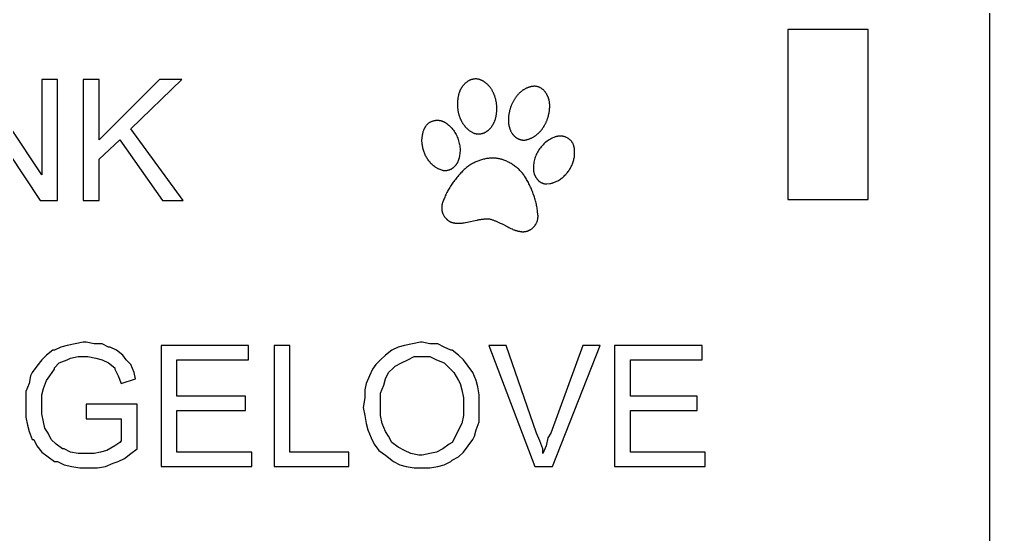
# Model space of a CAD drawing. Header units: inches. Extents: x 17686.2 to 17710.1, y 16300.4 to 16318.2.
# Drawn here: x 17706.766 to 17708.762, y 16306.809 to 16307.87 of the extents above; entities that cross this region are included whole.
import ezdxf

# ---------------------------------------------------------------- set-up
doc = ezdxf.new("R2010")
doc.units = ezdxf.units.IN
doc.header["$MEASUREMENT"] = 0
doc.layers.add('DEFAULT_LAYER', color=1, linetype='Continuous')

msp = doc.modelspace()

# ---------------------------------------------------------------- linework, layer by layer
at = {"color": 1, "linetype": 'ByBlock'}
msp.add_lwpolyline([(17703.5755, 16308.8868), (17708.6367, 16308.8868, -0.414214), (17708.7617, 16308.7618), (17708.7617, 16305.3968, -0.414214), (17708.6367, 16305.2718), (17703.5755, 16305.2718, -0.414214), (17703.4505, 16305.3968), (17703.4505, 16308.7618, -0.414214)], format="xyb", close=True, dxfattribs=at)
msp.add_lwpolyline([(17708.5117, 16307.8493), (17708.3467, 16307.8493), (17708.3467, 16307.4993), (17708.5117, 16307.4993)], close=True, dxfattribs=at)
at = {"color": 2, "linetype": 'ByBlock', "flags": 128}
for points in [[(17706.6445, 16307.4975), (17706.6772, 16307.4975), (17706.6772, 16307.694), (17706.8083, 16307.4975), (17706.8443, 16307.4975), (17706.8443, 16307.7463), (17706.8116, 16307.7463), (17706.8116, 16307.5498), (17706.6805, 16307.7463), (17706.6445, 16307.7463)], [(17706.8967, 16307.4975), (17706.9294, 16307.4975), (17706.9294, 16307.5826), (17706.9719, 16307.6218), (17707.0603, 16307.4975), (17707.1028, 16307.4975), (17706.9948, 16307.6449), (17707.0995, 16307.7463), (17707.0537, 16307.7463), (17706.9294, 16307.6218), (17706.9294, 16307.7463), (17706.8967, 16307.7463)], [(17706.7789, 16307.0678), (17706.7789, 16307.0512), (17706.7821, 16307.0349), (17706.7854, 16307.0218), (17706.792, 16307.0054), (17706.7952, 16307.0054), (17706.8018, 16306.9924), (17706.8116, 16306.9793), (17706.8247, 16306.9694), (17706.8378, 16306.9596), (17706.8443, 16306.9596), (17706.8574, 16306.9531), (17706.8738, 16306.9498), (17706.8901, 16306.9465), (17706.9065, 16306.9465), (17706.913, 16306.9465), (17706.9261, 16306.9465), (17706.9425, 16306.9498), (17706.9588, 16306.9564), (17706.9686, 16306.9596), (17706.9817, 16306.9662), (17706.9948, 16306.976), (17707.0079, 16306.9858), (17707.0079, 16307.0776), (17706.9032, 16307.0776), (17706.9032, 16307.048), (17706.9752, 16307.048), (17706.9752, 16307.0022), (17706.9719, 16306.9989), (17706.9621, 16306.9924), (17706.9457, 16306.9825), (17706.9326, 16306.9793), (17706.9196, 16306.976), (17706.9032, 16306.976), (17706.8868, 16306.976), (17706.8705, 16306.9793), (17706.8574, 16306.9858), (17706.8541, 16306.9858), (17706.841, 16306.9956), (17706.8312, 16307.0054), (17706.8247, 16307.0185), (17706.8181, 16307.0283), (17706.8149, 16307.0414), (17706.8116, 16307.0578), (17706.8116, 16307.0743), (17706.8116, 16307.0809), (17706.8116, 16307.0972), (17706.8149, 16307.1103), (17706.8214, 16307.1267), (17706.8279, 16307.1365), (17706.8378, 16307.1496), (17706.8378, 16307.1529), (17706.8476, 16307.1627), (17706.8639, 16307.1692), (17706.8705, 16307.1725), (17706.8868, 16307.1758), (17706.9032, 16307.1758), (17706.9065, 16307.1758), (17706.9228, 16307.1725), (17706.9359, 16307.1692), (17706.949, 16307.1627), (17706.9621, 16307.1529), (17706.9621, 16307.1496), (17706.9686, 16307.1365), (17706.9752, 16307.1202), (17707.0046, 16307.13), (17707.0014, 16307.1431), (17706.9948, 16307.1594), (17706.985, 16307.1692), (17706.9785, 16307.179), (17706.9654, 16307.1889), (17706.9523, 16307.1954), (17706.949, 16307.1954), (17706.9359, 16307.202), (17706.9196, 16307.202), (17706.9032, 16307.2052), (17706.8967, 16307.2052), (17706.8803, 16307.202), (17706.8639, 16307.1987), (17706.8508, 16307.1954), (17706.8378, 16307.1889), (17706.8345, 16307.1889), (17706.8214, 16307.179), (17706.8116, 16307.1692), (17706.8018, 16307.1561), (17706.792, 16307.1431), (17706.7887, 16307.1365), (17706.7854, 16307.1202), (17706.7789, 16307.1038), (17706.7789, 16307.0907), (17706.7789, 16307.0743)], [(17707.5449, 16307.1954), (17707.5318, 16307.1889), (17707.5187, 16307.179), (17707.5087, 16307.1692), (17707.4989, 16307.1594), (17707.4924, 16307.1496), (17707.4858, 16307.1365), (17707.4793, 16307.1202), (17707.476, 16307.1071), (17707.476, 16307.0907), (17707.4727, 16307.0711), (17707.476, 16307.0545), (17707.4793, 16307.0382), (17707.4825, 16307.0251), (17707.4891, 16307.0087), (17707.4956, 16306.9956), (17707.5054, 16306.9825), (17707.5187, 16306.9727), (17707.5318, 16306.9629), (17707.5351, 16306.9596), (17707.5482, 16306.9531), (17707.5613, 16306.9498), (17707.5776, 16306.9465), (17707.594, 16306.9465), (17707.6103, 16306.9465), (17707.6267, 16306.9498), (17707.6398, 16306.9531), (17707.6529, 16306.9596), (17707.6561, 16306.9629), (17707.6692, 16306.9694), (17707.679, 16306.9793), (17707.6889, 16306.9924), (17707.6987, 16307.0054), (17707.702, 16307.012), (17707.7052, 16307.0251), (17707.7118, 16307.0414), (17707.7118, 16307.0578), (17707.7118, 16307.0743), (17707.7118, 16307.0809), (17707.7118, 16307.0972), (17707.7085, 16307.1136), (17707.7052, 16307.1267), (17707.6987, 16307.1431), (17707.6889, 16307.1561), (17707.679, 16307.1692), (17707.6692, 16307.179), (17707.6561, 16307.1889), (17707.6529, 16307.1889), (17707.6398, 16307.1954), (17707.6267, 16307.202), (17707.6103, 16307.202), (17707.594, 16307.2052), (17707.5907, 16307.2052), (17707.5743, 16307.202), (17707.558, 16307.1987)], [(17707.057, 16306.9498), (17707.2437, 16306.9498), (17707.2437, 16306.9793), (17707.0897, 16306.9793), (17707.0897, 16307.0645), (17707.2306, 16307.0645), (17707.2306, 16307.094), (17707.0897, 16307.094), (17707.0897, 16307.1692), (17707.2371, 16307.1692), (17707.2371, 16307.1987), (17707.057, 16307.1987)], [(17707.2895, 16306.9498), (17707.4433, 16306.9498), (17707.4433, 16306.9793), (17707.3222, 16306.9793), (17707.3222, 16307.1987), (17707.2895, 16307.1987)], [(17707.7314, 16307.1987), (17707.8263, 16306.9498), (17707.8623, 16306.9498), (17707.9606, 16307.1987), (17707.9246, 16307.1987), (17707.859, 16307.0185), (17707.8525, 16307.0087), (17707.8492, 16306.9924), (17707.8426, 16306.976), (17707.8426, 16306.9858), (17707.8361, 16307.0022), (17707.8296, 16307.0185), (17707.7674, 16307.1987)], [(17707.9901, 16306.9498), (17708.1766, 16306.9498), (17708.1766, 16306.9793), (17708.0228, 16306.9793), (17708.0228, 16307.0645), (17708.1602, 16307.0645), (17708.1602, 16307.094), (17708.0228, 16307.094), (17708.0228, 16307.1692), (17708.17, 16307.1692), (17708.17, 16307.1987), (17707.9901, 16307.1987)]]:
    msp.add_lwpolyline(points, close=True, dxfattribs=at)
for points in [[(17707.5351, 16307.1529), (17707.5384, 16307.1561), (17707.5514, 16307.1627), (17707.5645, 16307.1692), (17707.5776, 16307.1758), (17707.594, 16307.1758), (17707.6103, 16307.1758), (17707.6234, 16307.1692), (17707.6398, 16307.1627), (17707.6496, 16307.1529), (17707.6594, 16307.1431), (17707.6692, 16307.1267), (17707.6725, 16307.1202), (17707.6758, 16307.1071), (17707.679, 16307.0907), (17707.679, 16307.0743), (17707.679, 16307.0711), (17707.679, 16307.0545), (17707.6758, 16307.0382), (17707.6692, 16307.0251), (17707.6627, 16307.012), (17707.6561, 16306.9989), (17707.6496, 16306.9956), (17707.6365, 16306.9858), (17707.6234, 16306.9793), (17707.6103, 16306.976), (17707.594, 16306.9727), (17707.5874, 16306.9727), (17707.5711, 16306.976), (17707.558, 16306.9825), (17707.5449, 16306.9891)], [(17707.5449, 16306.9891), (17707.5318, 16306.9989), (17707.5253, 16307.012), (17707.5187, 16307.0218), (17707.512, 16307.0382), (17707.5087, 16307.0545), (17707.5087, 16307.0711), (17707.5087, 16307.0842), (17707.5087, 16307.1005), (17707.5153, 16307.1169), (17707.5187, 16307.13), (17707.5253, 16307.1431), (17707.5351, 16307.1529)]]:
    msp.add_lwpolyline(points, dxfattribs=at)
at = {"layer": 'DEFAULT_LAYER', "color": 2}
for points in [[(17707.7014, 16307.7478), (17707.7022, 16307.7479), (17707.7031, 16307.748), (17707.7039, 16307.748), (17707.7047, 16307.748), (17707.7056, 16307.748), (17707.7064, 16307.7479), (17707.7072, 16307.7478), (17707.7081, 16307.7477), (17707.7089, 16307.7475), (17707.7097, 16307.7474), (17707.7105, 16307.7472), (17707.7113, 16307.7469), (17707.7121, 16307.7467), (17707.7129, 16307.7464), (17707.7137, 16307.7461), (17707.7144, 16307.7458), (17707.7152, 16307.7455), (17707.716, 16307.7451), (17707.7167, 16307.7448), (17707.7175, 16307.7444), (17707.7182, 16307.744), (17707.719, 16307.7436), (17707.7197, 16307.7432), (17707.7204, 16307.7427), (17707.7211, 16307.7423), (17707.7218, 16307.7418), (17707.7225, 16307.7414), (17707.7232, 16307.7409), (17707.7238, 16307.7404), (17707.7248, 16307.7397), (17707.7257, 16307.7389), (17707.7267, 16307.7381), (17707.7276, 16307.7373), (17707.7284, 16307.7365), (17707.7293, 16307.7356), (17707.7301, 16307.7348), (17707.7309, 16307.7339), (17707.7317, 16307.733), (17707.7325, 16307.732), (17707.7332, 16307.7311), (17707.734, 16307.7301), (17707.7347, 16307.7292), (17707.7354, 16307.7282), (17707.736, 16307.7272), (17707.7367, 16307.7261), (17707.7373, 16307.7251), (17707.7379, 16307.7241), (17707.7385, 16307.723), (17707.739, 16307.7219), (17707.7396, 16307.7209), (17707.7401, 16307.7198), (17707.7406, 16307.7187), (17707.7411, 16307.7176), (17707.7416, 16307.7165), (17707.742, 16307.7153), (17707.7424, 16307.7142), (17707.7428, 16307.7131), (17707.7432, 16307.7119), (17707.7436, 16307.7106), (17707.744, 16307.7093), (17707.7444, 16307.7079), (17707.7448, 16307.7066), (17707.7451, 16307.7052), (17707.7454, 16307.7039), (17707.7457, 16307.7025), (17707.7459, 16307.7011), (17707.7462, 16307.6998), (17707.7464, 16307.6984), (17707.7466, 16307.697), (17707.7467, 16307.6956), (17707.7469, 16307.6942), (17707.747, 16307.6929), (17707.7471, 16307.6915), (17707.7472, 16307.6901), (17707.7472, 16307.6887), (17707.7473, 16307.6873), (17707.7473, 16307.6859), (17707.7473, 16307.6845), (17707.7472, 16307.6831), (17707.7472, 16307.6817), (17707.7471, 16307.6803), (17707.747, 16307.6789), (17707.7468, 16307.6775), (17707.7467, 16307.6762), (17707.7465, 16307.6748), (17707.7463, 16307.6734), (17707.7461, 16307.672), (17707.7459, 16307.6711), (17707.7457, 16307.6702), (17707.7455, 16307.6692), (17707.7453, 16307.6683), (17707.7451, 16307.6674), (17707.7449, 16307.6665), (17707.7446, 16307.6656), (17707.7443, 16307.6647), (17707.7441, 16307.6637), (17707.7438, 16307.6628), (17707.7435, 16307.6619), (17707.7431, 16307.6611), (17707.7428, 16307.6602), (17707.7425, 16307.6593), (17707.7421, 16307.6584), (17707.7417, 16307.6575), (17707.7413, 16307.6567), (17707.7409, 16307.6558), (17707.7405, 16307.655), (17707.7401, 16307.6541), (17707.7396, 16307.6533), (17707.7391, 16307.6525), (17707.7386, 16307.6517), (17707.7381, 16307.6509), (17707.7376, 16307.6501), (17707.7371, 16307.6493), (17707.7366, 16307.6485), (17707.736, 16307.6477), (17707.7354, 16307.647), (17707.7346, 16307.646), (17707.7337, 16307.645), (17707.7328, 16307.644), (17707.7319, 16307.6431), (17707.731, 16307.6422), (17707.73, 16307.6413), (17707.7295, 16307.6409), (17707.729, 16307.6405), (17707.7285, 16307.6401), (17707.728, 16307.6397), (17707.7274, 16307.6393), (17707.7269, 16307.6389), (17707.7263, 16307.6386), (17707.7258, 16307.6382), (17707.7252, 16307.6379), (17707.7247, 16307.6375), (17707.7241, 16307.6372), (17707.7235, 16307.6369), (17707.7229, 16307.6366), (17707.7223, 16307.6364), (17707.7217, 16307.6361), (17707.7211, 16307.6358), (17707.7205, 16307.6356), (17707.7199, 16307.6354), (17707.7192, 16307.6351), (17707.7186, 16307.6349), (17707.7179, 16307.6347), (17707.7173, 16307.6345), (17707.7166, 16307.6344), (17707.716, 16307.6342), (17707.7153, 16307.6341), (17707.7146, 16307.634), (17707.7139, 16307.6339), (17707.7133, 16307.6338), (17707.7126, 16307.6337), (17707.7119, 16307.6337), (17707.7112, 16307.6336), (17707.7105, 16307.6336), (17707.7098, 16307.6336), (17707.7092, 16307.6336), (17707.7085, 16307.6336), (17707.7078, 16307.6337), (17707.7071, 16307.6338), (17707.7065, 16307.6338), (17707.7058, 16307.6339), (17707.7051, 16307.6341), (17707.7044, 16307.6342), (17707.7038, 16307.6344), (17707.7031, 16307.6345), (17707.7025, 16307.6347), (17707.7018, 16307.6349), (17707.7012, 16307.6352), (17707.6999, 16307.6358), (17707.6987, 16307.6364), (17707.6975, 16307.637), (17707.6963, 16307.6377), (17707.6951, 16307.6385), (17707.694, 16307.6392), (17707.6929, 16307.64), (17707.6918, 16307.6408), (17707.6907, 16307.6416), (17707.6896, 16307.6425), (17707.6886, 16307.6434), (17707.6875, 16307.6443), (17707.6865, 16307.6452), (17707.6856, 16307.6462), (17707.6851, 16307.6467), (17707.6844, 16307.6475), (17707.6837, 16307.6482), (17707.683, 16307.649), (17707.6824, 16307.6498), (17707.6817, 16307.6506), (17707.6811, 16307.6514), (17707.6805, 16307.6522), (17707.6799, 16307.6531), (17707.6793, 16307.6539), (17707.6787, 16307.6548), (17707.6782, 16307.6556), (17707.6776, 16307.6565), (17707.6771, 16307.6574), (17707.6766, 16307.6583), (17707.6761, 16307.6592), (17707.6756, 16307.6601), (17707.6751, 16307.661), (17707.6747, 16307.6619), (17707.6743, 16307.6629), (17707.6738, 16307.6638), (17707.6734, 16307.6648), (17707.673, 16307.6657), (17707.6726, 16307.6667), (17707.6723, 16307.6676), (17707.6719, 16307.6686), (17707.6716, 16307.6696), (17707.6712, 16307.6705), (17707.6709, 16307.6715), (17707.6706, 16307.6725), (17707.6703, 16307.6737), (17707.6699, 16307.675), (17707.6696, 16307.6762), (17707.6693, 16307.6775), (17707.6691, 16307.6787), (17707.6688, 16307.68), (17707.6686, 16307.6812), (17707.6684, 16307.6825), (17707.6682, 16307.6837), (17707.668, 16307.685), (17707.6679, 16307.6863), (17707.6677, 16307.6875), (17707.6676, 16307.6888), (17707.6675, 16307.6901), (17707.6675, 16307.6914), (17707.6674, 16307.6926), (17707.6674, 16307.6939), (17707.6674, 16307.6952), (17707.6674, 16307.6965), (17707.6674, 16307.6978), (17707.6674, 16307.699), (17707.6675, 16307.7003), (17707.6676, 16307.7016), (17707.6677, 16307.7029), (17707.6678, 16307.7041), (17707.668, 16307.7054), (17707.6681, 16307.7067), (17707.6683, 16307.7079), (17707.6685, 16307.7092), (17707.6688, 16307.7109), (17707.6691, 16307.7126), (17707.6695, 16307.7143), (17707.6699, 16307.7159), (17707.6702, 16307.7168), (17707.6704, 16307.7176), (17707.6706, 16307.7184), (17707.6709, 16307.7192), (17707.6712, 16307.7201), (17707.6715, 16307.7209), (17707.6718, 16307.7217), (17707.6721, 16307.7225), (17707.6724, 16307.7233), (17707.6727, 16307.7241), (17707.6731, 16307.7249), (17707.6734, 16307.7256), (17707.6738, 16307.7264), (17707.6742, 16307.7272), (17707.6746, 16307.7279), (17707.675, 16307.7287), (17707.6755, 16307.7294), (17707.6759, 16307.7301), (17707.6764, 16307.7308), (17707.6769, 16307.7316), (17707.6774, 16307.7323), (17707.678, 16307.7331), (17707.6786, 16307.7339), (17707.6793, 16307.7346), (17707.6799, 16307.7354), (17707.6806, 16307.7362), (17707.6813, 16307.7369), (17707.682, 16307.7377), (17707.6827, 16307.7384), (17707.6835, 16307.7391), (17707.6842, 16307.7397), (17707.685, 16307.7404), (17707.6858, 16307.741), (17707.6866, 16307.7417), (17707.6874, 16307.7423), (17707.6883, 16307.7428), (17707.6891, 16307.7434), (17707.69, 16307.7439), (17707.6908, 16307.7444), (17707.6917, 16307.7449), (17707.6926, 16307.7453), (17707.6936, 16307.7457), (17707.6945, 16307.7461), (17707.6954, 16307.7465), (17707.6964, 16307.7468), (17707.6974, 16307.7471), (17707.6984, 16307.7473), (17707.6994, 16307.7475), (17707.7004, 16307.7477), (17707.7014, 16307.7478)], [(17707.8344, 16307.7307), (17707.8336, 16307.731), (17707.8328, 16307.7312), (17707.832, 16307.7315), (17707.8311, 16307.7317), (17707.8303, 16307.7319), (17707.8295, 16307.732), (17707.8287, 16307.7321), (17707.8279, 16307.7322), (17707.827, 16307.7323), (17707.8262, 16307.7323), (17707.8254, 16307.7323), (17707.8245, 16307.7323), (17707.8237, 16307.7323), (17707.8229, 16307.7322), (17707.822, 16307.7321), (17707.8212, 16307.732), (17707.8204, 16307.7319), (17707.8196, 16307.7318), (17707.8187, 16307.7316), (17707.8179, 16307.7314), (17707.8171, 16307.7312), (17707.8163, 16307.731), (17707.8155, 16307.7308), (17707.8147, 16307.7305), (17707.8139, 16307.7303), (17707.8131, 16307.73), (17707.8123, 16307.7298), (17707.8115, 16307.7295), (17707.8107, 16307.7292), (17707.8096, 16307.7287), (17707.8085, 16307.7282), (17707.8074, 16307.7277), (17707.8064, 16307.7271), (17707.8053, 16307.7265), (17707.8043, 16307.7259), (17707.8032, 16307.7253), (17707.8022, 16307.7247), (17707.8012, 16307.724), (17707.8002, 16307.7233), (17707.7993, 16307.7226), (17707.7983, 16307.7218), (17707.7974, 16307.7211), (17707.7965, 16307.7203), (17707.7956, 16307.7195), (17707.7947, 16307.7186), (17707.7938, 16307.7178), (17707.793, 16307.717), (17707.7922, 16307.7161), (17707.7913, 16307.7152), (17707.7905, 16307.7143), (17707.7898, 16307.7134), (17707.789, 16307.7124), (17707.7882, 16307.7115), (17707.7875, 16307.7105), (17707.7868, 16307.7096), (17707.7861, 16307.7086), (17707.7854, 16307.7076), (17707.7848, 16307.7066), (17707.784, 16307.7054), (17707.7833, 16307.7042), (17707.7826, 16307.703), (17707.7819, 16307.7018), (17707.7812, 16307.7006), (17707.7806, 16307.6993), (17707.78, 16307.6981), (17707.7794, 16307.6968), (17707.7788, 16307.6956), (17707.7783, 16307.6943), (17707.7777, 16307.693), (17707.7772, 16307.6917), (17707.7767, 16307.6904), (17707.7762, 16307.6891), (17707.7758, 16307.6878), (17707.7754, 16307.6864), (17707.775, 16307.6851), (17707.7746, 16307.6838), (17707.7742, 16307.6824), (17707.7739, 16307.6811), (17707.7736, 16307.6797), (17707.7733, 16307.6783), (17707.773, 16307.677), (17707.7727, 16307.6756), (17707.7725, 16307.6742), (17707.7723, 16307.6728), (17707.7721, 16307.6715), (17707.772, 16307.6701), (17707.7718, 16307.6687), (17707.7718, 16307.6678), (17707.7717, 16307.6668), (17707.7717, 16307.6659), (17707.7716, 16307.6649), (17707.7716, 16307.664), (17707.7716, 16307.663), (17707.7716, 16307.6621), (17707.7717, 16307.6611), (17707.7717, 16307.6602), (17707.7718, 16307.6592), (17707.7718, 16307.6583), (17707.7719, 16307.6573), (17707.772, 16307.6564), (17707.7721, 16307.6555), (17707.7722, 16307.6545), (17707.7724, 16307.6536), (17707.7726, 16307.6526), (17707.7727, 16307.6517), (17707.7729, 16307.6508), (17707.7731, 16307.6499), (17707.7734, 16307.6489), (17707.7736, 16307.648), (17707.7739, 16307.6471), (17707.7741, 16307.6462), (17707.7744, 16307.6453), (17707.7748, 16307.6444), (17707.7751, 16307.6435), (17707.7754, 16307.6426), (17707.7758, 16307.6418), (17707.7763, 16307.6406), (17707.7769, 16307.6394), (17707.7775, 16307.6382), (17707.7782, 16307.6371), (17707.7789, 16307.636), (17707.7796, 16307.6349), (17707.78, 16307.6344), (17707.7804, 16307.6338), (17707.7808, 16307.6333), (17707.7812, 16307.6328), (17707.7816, 16307.6323), (17707.782, 16307.6318), (17707.7824, 16307.6313), (17707.7829, 16307.6308), (17707.7833, 16307.6304), (17707.7838, 16307.6299), (17707.7843, 16307.6295), (17707.7847, 16307.629), (17707.7852, 16307.6286), (17707.7857, 16307.6282), (17707.7863, 16307.6278), (17707.7868, 16307.6274), (17707.7873, 16307.627), (17707.7879, 16307.6266), (17707.7884, 16307.6262), (17707.789, 16307.6258), (17707.7896, 16307.6255), (17707.7902, 16307.6251), (17707.7908, 16307.6248), (17707.7914, 16307.6245), (17707.792, 16307.6242), (17707.7926, 16307.6239), (17707.7932, 16307.6236), (17707.7939, 16307.6234), (17707.7945, 16307.6231), (17707.7952, 16307.6229), (17707.7958, 16307.6227), (17707.7965, 16307.6225), (17707.7971, 16307.6223), (17707.7978, 16307.6222), (17707.7985, 16307.622), (17707.7991, 16307.6219), (17707.7998, 16307.6218), (17707.8005, 16307.6217), (17707.8011, 16307.6216), (17707.8018, 16307.6216), (17707.8025, 16307.6215), (17707.8032, 16307.6215), (17707.8039, 16307.6215), (17707.8046, 16307.6215), (17707.8052, 16307.6216), (17707.8059, 16307.6216), (17707.8073, 16307.6219), (17707.8086, 16307.6222), (17707.8099, 16307.6225), (17707.8113, 16307.6229), (17707.8126, 16307.6233), (17707.8139, 16307.6237), (17707.8152, 16307.6242), (17707.8165, 16307.6247), (17707.8177, 16307.6252), (17707.819, 16307.6258), (17707.8202, 16307.6264), (17707.8214, 16307.627), (17707.8226, 16307.6277), (17707.8238, 16307.6284), (17707.8244, 16307.6287), (17707.8253, 16307.6293), (17707.8261, 16307.6298), (17707.827, 16307.6304), (17707.8278, 16307.631), (17707.8286, 16307.6316), (17707.8295, 16307.6322), (17707.8303, 16307.6329), (17707.8311, 16307.6335), (17707.8318, 16307.6342), (17707.8326, 16307.6349), (17707.8334, 16307.6356), (17707.8341, 16307.6363), (17707.8348, 16307.637), (17707.8356, 16307.6378), (17707.8363, 16307.6385), (17707.837, 16307.6393), (17707.8377, 16307.64), (17707.8383, 16307.6408), (17707.839, 16307.6416), (17707.8396, 16307.6424), (17707.8403, 16307.6432), (17707.8409, 16307.644), (17707.8415, 16307.6448), (17707.8421, 16307.6457), (17707.8427, 16307.6465), (17707.8433, 16307.6474), (17707.8438, 16307.6482), (17707.8444, 16307.6491), (17707.8449, 16307.65), (17707.8456, 16307.6511), (17707.8462, 16307.6522), (17707.8468, 16307.6533), (17707.8474, 16307.6544), (17707.848, 16307.6556), (17707.8486, 16307.6567), (17707.8491, 16307.6579), (17707.8497, 16307.659), (17707.8502, 16307.6602), (17707.8507, 16307.6614), (17707.8511, 16307.6626), (17707.8516, 16307.6638), (17707.852, 16307.665), (17707.8524, 16307.6662), (17707.8528, 16307.6674), (17707.8532, 16307.6686), (17707.8535, 16307.6699), (17707.8539, 16307.6711), (17707.8542, 16307.6723), (17707.8545, 16307.6736), (17707.8548, 16307.6748), (17707.855, 16307.6761), (17707.8553, 16307.6773), (17707.8555, 16307.6786), (17707.8557, 16307.6799), (17707.8559, 16307.6811), (17707.8561, 16307.6824), (17707.8562, 16307.6837), (17707.8563, 16307.6849), (17707.8565, 16307.6866), (17707.8566, 16307.6884), (17707.8566, 16307.6901), (17707.8567, 16307.6918), (17707.8566, 16307.6927), (17707.8566, 16307.6935), (17707.8566, 16307.6944), (17707.8566, 16307.6953), (17707.8565, 16307.6961), (17707.8564, 16307.697), (17707.8564, 16307.6978), (17707.8563, 16307.6987), (17707.8562, 16307.6995), (17707.856, 16307.7004), (17707.8559, 16307.7012), (17707.8557, 16307.7021), (17707.8556, 16307.7029), (17707.8554, 16307.7038), (17707.8552, 16307.7046), (17707.8549, 16307.7054), (17707.8547, 16307.7062), (17707.8544, 16307.7071), (17707.8542, 16307.7079), (17707.8539, 16307.7087), (17707.8536, 16307.7095), (17707.8532, 16307.7104), (17707.8528, 16307.7114), (17707.8524, 16307.7123), (17707.8519, 16307.7132), (17707.8515, 16307.7141), (17707.851, 16307.715), (17707.8505, 16307.7159), (17707.85, 16307.7168), (17707.8494, 16307.7176), (17707.8489, 16307.7185), (17707.8483, 16307.7193), (17707.8477, 16307.7201), (17707.8471, 16307.7209), (17707.8464, 16307.7217), (17707.8458, 16307.7225), (17707.8451, 16307.7232), (17707.8444, 16307.724), (17707.8437, 16307.7247), (17707.8429, 16307.7254), (17707.8422, 16307.726), (17707.8414, 16307.7266), (17707.8406, 16307.7273), (17707.8397, 16307.7278), (17707.8389, 16307.7284), (17707.838, 16307.7289), (17707.8371, 16307.7294), (17707.8362, 16307.7299), (17707.8353, 16307.7303), (17707.8344, 16307.7307)], [(17707.6012, 16307.6495), (17707.6018, 16307.6504), (17707.6024, 16307.6512), (17707.603, 16307.652), (17707.6037, 16307.6528), (17707.6044, 16307.6536), (17707.6051, 16307.6543), (17707.6059, 16307.655), (17707.6067, 16307.6557), (17707.6075, 16307.6563), (17707.6083, 16307.657), (17707.6092, 16307.6575), (17707.6101, 16307.6581), (17707.611, 16307.6586), (17707.6119, 16307.6591), (17707.6128, 16307.6596), (17707.6137, 16307.66), (17707.6147, 16307.6604), (17707.6157, 16307.6607), (17707.6167, 16307.6611), (17707.6177, 16307.6614), (17707.6187, 16307.6616), (17707.6197, 16307.6618), (17707.6207, 16307.662), (17707.6217, 16307.6622), (17707.6227, 16307.6623), (17707.6238, 16307.6624), (17707.6248, 16307.6624), (17707.6258, 16307.6624), (17707.6269, 16307.6624), (17707.6275, 16307.6624), (17707.6281, 16307.6623), (17707.6286, 16307.6623), (17707.6292, 16307.6622), (17707.6298, 16307.6621), (17707.6304, 16307.6621), (17707.631, 16307.662), (17707.6315, 16307.6618), (17707.6321, 16307.6617), (17707.6327, 16307.6616), (17707.6332, 16307.6615), (17707.6338, 16307.6613), (17707.6344, 16307.6611), (17707.6349, 16307.6609), (17707.6355, 16307.6608), (17707.636, 16307.6606), (17707.6366, 16307.6603), (17707.6371, 16307.6601), (17707.6377, 16307.6599), (17707.6382, 16307.6596), (17707.6387, 16307.6594), (17707.6392, 16307.6591), (17707.6398, 16307.6588), (17707.6403, 16307.6586), (17707.6408, 16307.6583), (17707.6413, 16307.658), (17707.6418, 16307.6576), (17707.6423, 16307.6573), (17707.6427, 16307.657), (17707.645, 16307.6554), (17707.6471, 16307.6538), (17707.6492, 16307.652), (17707.6512, 16307.6502), (17707.6532, 16307.6482), (17707.655, 16307.6462), (17707.6568, 16307.6441), (17707.6584, 16307.642), (17707.66, 16307.6398), (17707.6615, 16307.6375), (17707.6629, 16307.6352), (17707.6642, 16307.6328), (17707.6654, 16307.6303), (17707.6665, 16307.6278), (17707.6676, 16307.6253), (17707.6685, 16307.6227), (17707.6693, 16307.6201), (17707.67, 16307.6175), (17707.6707, 16307.6148), (17707.6712, 16307.6122), (17707.6716, 16307.6095), (17707.6719, 16307.6068), (17707.6721, 16307.604), (17707.6722, 16307.6013), (17707.6722, 16307.5986), (17707.672, 16307.5959), (17707.6718, 16307.5932), (17707.6714, 16307.5905), (17707.6709, 16307.5878), (17707.6706, 16307.5862), (17707.6702, 16307.5847), (17707.6698, 16307.5831), (17707.6696, 16307.5824), (17707.6693, 16307.5816), (17707.6691, 16307.5808), (17707.6688, 16307.5801), (17707.6685, 16307.5793), (17707.6682, 16307.5786), (17707.6679, 16307.5778), (17707.6676, 16307.5771), (17707.6673, 16307.5764), (17707.6669, 16307.5756), (17707.6666, 16307.5749), (17707.6662, 16307.5742), (17707.6658, 16307.5735), (17707.6654, 16307.5728), (17707.665, 16307.5722), (17707.6645, 16307.5715), (17707.6641, 16307.5708), (17707.6636, 16307.5702), (17707.6631, 16307.5696), (17707.6626, 16307.569), (17707.6621, 16307.5684), (17707.6615, 16307.5678), (17707.6609, 16307.5672), (17707.6604, 16307.5666), (17707.6597, 16307.566), (17707.6591, 16307.5655), (17707.6585, 16307.5649), (17707.6578, 16307.5644), (17707.6571, 16307.5639), (17707.6565, 16307.5634), (17707.6558, 16307.5629), (17707.6551, 16307.5625), (17707.6543, 16307.562), (17707.6536, 16307.5616), (17707.6529, 16307.5612), (17707.6521, 16307.5609), (17707.6513, 16307.5605), (17707.6506, 16307.5602), (17707.6498, 16307.5599), (17707.649, 16307.5596), (17707.6482, 16307.5594), (17707.6474, 16307.5591), (17707.6466, 16307.559), (17707.6457, 16307.5588), (17707.6449, 16307.5586), (17707.6441, 16307.5585), (17707.6432, 16307.5584), (17707.6424, 16307.5584), (17707.6416, 16307.5584), (17707.6407, 16307.5584), (17707.6399, 16307.5584), (17707.639, 16307.5585), (17707.6383, 16307.5585), (17707.6373, 16307.5587), (17707.6362, 16307.5589), (17707.6348, 16307.5593), (17707.6291, 16307.5615), (17707.6285, 16307.5618), (17707.6273, 16307.5624), (17707.6261, 16307.563), (17707.6249, 16307.5637), (17707.6238, 16307.5644), (17707.6226, 16307.5651), (17707.6215, 16307.5658), (17707.6204, 16307.5666), (17707.6193, 16307.5674), (17707.6177, 16307.5687), (17707.6161, 16307.57), (17707.6146, 16307.5713), (17707.6131, 16307.5727), (17707.6117, 16307.5742), (17707.6104, 16307.5758), (17707.609, 16307.5773), (17707.6078, 16307.5789), (17707.6066, 16307.5806), (17707.6054, 16307.5823), (17707.6043, 16307.584), (17707.6033, 16307.5858), (17707.6023, 16307.5876), (17707.6013, 16307.5894), (17707.6004, 16307.5912), (17707.5996, 16307.5931), (17707.5988, 16307.595), (17707.5981, 16307.5969), (17707.5974, 16307.5988), (17707.5968, 16307.6008), (17707.5963, 16307.6028), (17707.5958, 16307.6048), (17707.5954, 16307.6068), (17707.595, 16307.6088), (17707.5947, 16307.6108), (17707.5944, 16307.6129), (17707.5942, 16307.6149), (17707.594, 16307.6169), (17707.5939, 16307.619), (17707.5939, 16307.621), (17707.5939, 16307.6231), (17707.594, 16307.6251), (17707.5942, 16307.6272), (17707.5943, 16307.6284), (17707.5946, 16307.6299), (17707.595, 16307.6322), (17707.5954, 16307.6344), (17707.5958, 16307.636), (17707.5962, 16307.6374), (17707.5966, 16307.6389), (17707.5971, 16307.6404), (17707.5976, 16307.6419), (17707.5978, 16307.6426), (17707.5981, 16307.6433), (17707.5984, 16307.644), (17707.5987, 16307.6447), (17707.599, 16307.6454), (17707.5994, 16307.6461), (17707.5997, 16307.6468), (17707.6001, 16307.6475), (17707.6004, 16307.6482), (17707.6008, 16307.6489), (17707.6012, 16307.6495)], [(17707.9062, 16307.6101), (17707.9059, 16307.6111), (17707.9055, 16307.6121), (17707.9051, 16307.613), (17707.9047, 16307.614), (17707.9042, 16307.6149), (17707.9037, 16307.6158), (17707.9031, 16307.6166), (17707.9025, 16307.6175), (17707.9019, 16307.6183), (17707.9012, 16307.6191), (17707.9006, 16307.6199), (17707.8999, 16307.6207), (17707.8991, 16307.6214), (17707.8984, 16307.6221), (17707.8976, 16307.6228), (17707.8968, 16307.6234), (17707.896, 16307.624), (17707.8951, 16307.6246), (17707.8942, 16307.6252), (17707.8933, 16307.6257), (17707.8924, 16307.6262), (17707.8915, 16307.6267), (17707.8906, 16307.6271), (17707.8896, 16307.6276), (17707.8887, 16307.6279), (17707.8877, 16307.6283), (17707.8867, 16307.6286), (17707.8857, 16307.6288), (17707.8847, 16307.6291), (17707.8841, 16307.6292), (17707.8835, 16307.6293), (17707.883, 16307.6294), (17707.8824, 16307.6295), (17707.8818, 16307.6296), (17707.8812, 16307.6296), (17707.8806, 16307.6297), (17707.88, 16307.6297), (17707.8795, 16307.6298), (17707.8789, 16307.6298), (17707.8783, 16307.6298), (17707.8777, 16307.6298), (17707.8771, 16307.6298), (17707.8765, 16307.6297), (17707.876, 16307.6297), (17707.8754, 16307.6296), (17707.8748, 16307.6296), (17707.8742, 16307.6295), (17707.8736, 16307.6294), (17707.8731, 16307.6293), (17707.8725, 16307.6292), (17707.8719, 16307.6291), (17707.8713, 16307.6289), (17707.8708, 16307.6288), (17707.8702, 16307.6286), (17707.8696, 16307.6285), (17707.8691, 16307.6283), (17707.8685, 16307.6281), (17707.868, 16307.6279), (17707.8654, 16307.6269), (17707.8629, 16307.6259), (17707.8604, 16307.6247), (17707.858, 16307.6234), (17707.8557, 16307.6221), (17707.8534, 16307.6206), (17707.8511, 16307.619), (17707.849, 16307.6174), (17707.8469, 16307.6156), (17707.8449, 16307.6138), (17707.8429, 16307.6119), (17707.8411, 16307.6099), (17707.8393, 16307.6079), (17707.8375, 16307.6057), (17707.8359, 16307.6036), (17707.8344, 16307.6013), (17707.8329, 16307.599), (17707.8315, 16307.5966), (17707.8303, 16307.5942), (17707.8291, 16307.5918), (17707.828, 16307.5893), (17707.827, 16307.5867), (17707.8261, 16307.5841), (17707.8253, 16307.5815), (17707.8247, 16307.5789), (17707.8241, 16307.5762), (17707.8237, 16307.5735), (17707.8233, 16307.5708), (17707.8231, 16307.5681), (17707.8231, 16307.5665), (17707.823, 16307.5649), (17707.823, 16307.5633), (17707.8231, 16307.5625), (17707.8231, 16307.5617), (17707.8232, 16307.5609), (17707.8232, 16307.5601), (17707.8233, 16307.5593), (17707.8234, 16307.5585), (17707.8235, 16307.5577), (17707.8236, 16307.5569), (17707.8238, 16307.5561), (17707.8239, 16307.5554), (17707.8241, 16307.5546), (17707.8243, 16307.5538), (17707.8245, 16307.553), (17707.8247, 16307.5523), (17707.8249, 16307.5515), (17707.8252, 16307.5507), (17707.8255, 16307.55), (17707.8258, 16307.5493), (17707.8261, 16307.5485), (17707.8264, 16307.5478), (17707.8268, 16307.5471), (17707.8271, 16307.5464), (17707.8275, 16307.5457), (17707.828, 16307.5449), (17707.8284, 16307.5442), (17707.8289, 16307.5435), (17707.8294, 16307.5429), (17707.8299, 16307.5422), (17707.8304, 16307.5415), (17707.8309, 16307.5409), (17707.8315, 16307.5402), (17707.832, 16307.5396), (17707.8326, 16307.539), (17707.8332, 16307.5384), (17707.8339, 16307.5379), (17707.8345, 16307.5373), (17707.8351, 16307.5368), (17707.8358, 16307.5363), (17707.8365, 16307.5358), (17707.8372, 16307.5353), (17707.8379, 16307.5349), (17707.8386, 16307.5344), (17707.8394, 16307.534), (17707.8401, 16307.5337), (17707.8409, 16307.5333), (17707.8417, 16307.533), (17707.8424, 16307.5327), (17707.8432, 16307.5324), (17707.844, 16307.5322), (17707.8449, 16307.532), (17707.8457, 16307.5318), (17707.8465, 16307.5317), (17707.8472, 16307.5316), (17707.8483, 16307.5314), (17707.8494, 16307.5314), (17707.8508, 16307.5314), (17707.8568, 16307.5321), (17707.8575, 16307.5322), (17707.8588, 16307.5325), (17707.8602, 16307.5328), (17707.8615, 16307.5331), (17707.8628, 16307.5335), (17707.8641, 16307.5339), (17707.8654, 16307.5343), (17707.8666, 16307.5348), (17707.8679, 16307.5353), (17707.8698, 16307.5361), (17707.8716, 16307.537), (17707.8734, 16307.5379), (17707.8752, 16307.5389), (17707.8769, 16307.54), (17707.8786, 16307.5411), (17707.8803, 16307.5423), (17707.882, 16307.5435), (17707.8835, 16307.5448), (17707.8851, 16307.5462), (17707.8866, 16307.5475), (17707.8881, 16307.549), (17707.8895, 16307.5504), (17707.8908, 16307.552), (17707.8922, 16307.5535), (17707.8935, 16307.5551), (17707.8947, 16307.5568), (17707.8959, 16307.5584), (17707.897, 16307.5601), (17707.8981, 16307.5619), (17707.8991, 16307.5637), (17707.9001, 16307.5655), (17707.901, 16307.5673), (17707.9019, 16307.5691), (17707.9027, 16307.571), (17707.9035, 16307.5729), (17707.9042, 16307.5748), (17707.9049, 16307.5768), (17707.9055, 16307.5787), (17707.9061, 16307.5807), (17707.9066, 16307.5827), (17707.907, 16307.5847), (17707.9074, 16307.5867), (17707.9075, 16307.5879), (17707.9077, 16307.5894), (17707.9079, 16307.5917), (17707.908, 16307.5941), (17707.908, 16307.5956), (17707.908, 16307.5972), (17707.908, 16307.5987), (17707.9079, 16307.6002), (17707.9078, 16307.6018), (17707.9077, 16307.6026), (17707.9076, 16307.6033), (17707.9075, 16307.6041), (17707.9074, 16307.6048), (17707.9073, 16307.6056), (17707.9072, 16307.6064), (17707.907, 16307.6071), (17707.9068, 16307.6079), (17707.9066, 16307.6086), (17707.9064, 16307.6094), (17707.9062, 16307.6101)]]:
    msp.add_lwpolyline(points, dxfattribs=at)
msp.add_lwpolyline([(17707.7478, 16307.5839), (17707.7465, 16307.5841), (17707.7452, 16307.5842), (17707.7439, 16307.5843), (17707.7425, 16307.5843), (17707.7412, 16307.5844), (17707.7399, 16307.5844), (17707.7386, 16307.5844), (17707.7373, 16307.5844), (17707.736, 16307.5843), (17707.7347, 16307.5842), (17707.7326, 16307.5841), (17707.7306, 16307.5838), (17707.7285, 16307.5836), (17707.7265, 16307.5833), (17707.7245, 16307.5829), (17707.7224, 16307.5825), (17707.7204, 16307.582), (17707.7184, 16307.5815), (17707.7165, 16307.581), (17707.7145, 16307.5804), (17707.7125, 16307.5798), (17707.7106, 16307.5791), (17707.7087, 16307.5784), (17707.7068, 16307.5776), (17707.7049, 16307.5768), (17707.703, 16307.5759), (17707.7012, 16307.575), (17707.6993, 16307.5741), (17707.6975, 16307.5731), (17707.6957, 16307.5721), (17707.694, 16307.571), (17707.6922, 16307.5699), (17707.6905, 16307.5688), (17707.6889, 16307.5676), (17707.6872, 16307.5664), (17707.6856, 16307.5651), (17707.684, 16307.5638), (17707.6824, 16307.5625), (17707.6809, 16307.5611), (17707.6792, 16307.5593), (17707.6774, 16307.5575), (17707.6757, 16307.5557), (17707.674, 16307.5539), (17707.6723, 16307.5521), (17707.6706, 16307.5502), (17707.669, 16307.5483), (17707.6673, 16307.5464), (17707.6657, 16307.5445), (17707.6641, 16307.5426), (17707.6626, 16307.5406), (17707.6611, 16307.5386), (17707.6596, 16307.5366), (17707.6581, 16307.5346), (17707.6566, 16307.5326), (17707.6552, 16307.5305), (17707.6538, 16307.5285), (17707.6525, 16307.5264), (17707.6512, 16307.5242), (17707.6499, 16307.5221), (17707.6486, 16307.52), (17707.6474, 16307.5178), (17707.6462, 16307.5156), (17707.6451, 16307.5134), (17707.6439, 16307.5111), (17707.6429, 16307.5089), (17707.6418, 16307.5066), (17707.6409, 16307.5043), (17707.6399, 16307.502), (17707.6391, 16307.4998), (17707.6363, 16307.4927), (17707.6357, 16307.4911), (17707.6354, 16307.4899), (17707.6353, 16307.4894), (17707.6351, 16307.4888), (17707.635, 16307.4882), (17707.6349, 16307.4877), (17707.6348, 16307.4871), (17707.6347, 16307.4865), (17707.6346, 16307.4859), (17707.6345, 16307.4849), (17707.6345, 16307.484), (17707.6344, 16307.483), (17707.6344, 16307.482), (17707.6344, 16307.481), (17707.6345, 16307.48), (17707.6346, 16307.4791), (17707.6347, 16307.4781), (17707.6348, 16307.4771), (17707.635, 16307.4761), (17707.6352, 16307.4752), (17707.6355, 16307.4742), (17707.6357, 16307.4733), (17707.636, 16307.4723), (17707.6363, 16307.4714), (17707.6367, 16307.4705), (17707.6371, 16307.4696), (17707.6374, 16307.4687), (17707.6379, 16307.4678), (17707.6383, 16307.4669), (17707.6388, 16307.466), (17707.6393, 16307.4652), (17707.6398, 16307.4644), (17707.6404, 16307.4636), (17707.641, 16307.4628), (17707.6416, 16307.462), (17707.6422, 16307.4612), (17707.6428, 16307.4605), (17707.6435, 16307.4598), (17707.644, 16307.4592), (17707.6445, 16307.4587), (17707.645, 16307.4582), (17707.6456, 16307.4578), (17707.6461, 16307.4573), (17707.6467, 16307.4569), (17707.6472, 16307.4564), (17707.6478, 16307.456), (17707.6484, 16307.4556), (17707.649, 16307.4552), (17707.6496, 16307.4548), (17707.6502, 16307.4545), (17707.6508, 16307.4541), (17707.6515, 16307.4538), (17707.6521, 16307.4535), (17707.6528, 16307.4532), (17707.6534, 16307.4529), (17707.6541, 16307.4526), (17707.6547, 16307.4524), (17707.6554, 16307.4522), (17707.6561, 16307.4519), (17707.6568, 16307.4517), (17707.6575, 16307.4516), (17707.6582, 16307.4514), (17707.6589, 16307.4512), (17707.6596, 16307.4511), (17707.6603, 16307.451), (17707.661, 16307.4509), (17707.6617, 16307.4508), (17707.6627, 16307.4507), (17707.6637, 16307.4506), (17707.6647, 16307.4505), (17707.6656, 16307.4504), (17707.6666, 16307.4504), (17707.6676, 16307.4503), (17707.6686, 16307.4503), (17707.6696, 16307.4503), (17707.6706, 16307.4503), (17707.6716, 16307.4504), (17707.6726, 16307.4504), (17707.6736, 16307.4505), (17707.6746, 16307.4505), (17707.6756, 16307.4506), (17707.6766, 16307.4507), (17707.6785, 16307.451), (17707.6805, 16307.4512), (17707.6835, 16307.4517), (17707.6874, 16307.4525), (17707.6903, 16307.4531), (17707.7031, 16307.456), (17707.7075, 16307.4569), (17707.7089, 16307.4572), (17707.7103, 16307.4575), (17707.7118, 16307.4578), (17707.7132, 16307.458), (17707.7147, 16307.4583), (17707.7161, 16307.4585), (17707.7176, 16307.4587), (17707.719, 16307.4589), (17707.7205, 16307.459), (17707.7219, 16307.4591), (17707.7234, 16307.4592), (17707.7248, 16307.4593), (17707.7263, 16307.4594), (17707.7278, 16307.4594), (17707.7292, 16307.4594), (17707.7307, 16307.4593), (17707.7317, 16307.4593), (17707.7327, 16307.4591), (17707.7341, 16307.4588), (17707.7355, 16307.4584), (17707.7369, 16307.458), (17707.7383, 16307.4576), (17707.7397, 16307.4571), (17707.7411, 16307.4567), (17707.7425, 16307.4562), (17707.7439, 16307.4556), (17707.7452, 16307.4551), (17707.7466, 16307.4545), (17707.7479, 16307.454), (17707.7492, 16307.4534), (17707.7506, 16307.4528), (17707.7519, 16307.4521), (17707.7532, 16307.4515), (17707.7545, 16307.4508), (17707.7585, 16307.4488), (17707.7702, 16307.4427), (17707.7728, 16307.4414), (17707.7764, 16307.4397), (17707.7792, 16307.4385), (17707.781, 16307.4377), (17707.7828, 16307.437), (17707.7838, 16307.4367), (17707.7847, 16307.4363), (17707.7857, 16307.436), (17707.7866, 16307.4357), (17707.7875, 16307.4354), (17707.7885, 16307.4351), (17707.7894, 16307.4348), (17707.7904, 16307.4346), (17707.7914, 16307.4343), (17707.7923, 16307.4341), (17707.7933, 16307.4339), (17707.7943, 16307.4337), (17707.7953, 16307.4336), (17707.7963, 16307.4334), (17707.7973, 16307.4333), (17707.798, 16307.4332), (17707.7987, 16307.4331), (17707.7994, 16307.433), (17707.8001, 16307.433), (17707.8008, 16307.433), (17707.8015, 16307.4329), (17707.8022, 16307.4329), (17707.8029, 16307.433), (17707.8037, 16307.433), (17707.8044, 16307.4331), (17707.8051, 16307.4331), (17707.8058, 16307.4332), (17707.8065, 16307.4333), (17707.8072, 16307.4335), (17707.8079, 16307.4336), (17707.8086, 16307.4338), (17707.8093, 16307.4339), (17707.81, 16307.4341), (17707.8107, 16307.4343), (17707.8113, 16307.4346), (17707.812, 16307.4348), (17707.8127, 16307.4351), (17707.8133, 16307.4353), (17707.814, 16307.4356), (17707.8146, 16307.4359), (17707.8153, 16307.4363), (17707.8159, 16307.4366), (17707.8165, 16307.4369), (17707.8171, 16307.4373), (17707.8179, 16307.4378), (17707.8188, 16307.4384), (17707.8196, 16307.439), (17707.8203, 16307.4396), (17707.8211, 16307.4402), (17707.8218, 16307.4409), (17707.8226, 16307.4415), (17707.8233, 16307.4422), (17707.8239, 16307.4429), (17707.8246, 16307.4437), (17707.8252, 16307.4444), (17707.8258, 16307.4452), (17707.8264, 16307.446), (17707.827, 16307.4468), (17707.8275, 16307.4476), (17707.8281, 16307.4484), (17707.8286, 16307.4493), (17707.829, 16307.4501), (17707.8295, 16307.451), (17707.8299, 16307.4519), (17707.8303, 16307.4528), (17707.8306, 16307.4537), (17707.831, 16307.4546), (17707.8313, 16307.4556), (17707.8315, 16307.4565), (17707.8318, 16307.4575), (17707.832, 16307.4584), (17707.8322, 16307.4594), (17707.8323, 16307.4604), (17707.8324, 16307.461), (17707.8325, 16307.4615), (17707.8325, 16307.4621), (17707.8326, 16307.4627), (17707.8326, 16307.4633), (17707.8326, 16307.4639), (17707.8326, 16307.4645), (17707.8326, 16307.4656), (17707.8325, 16307.4674), (17707.8315, 16307.4749), (17707.8313, 16307.4773), (17707.831, 16307.4797), (17707.8306, 16307.4822), (17707.8302, 16307.4847), (17707.8297, 16307.4871), (17707.8292, 16307.4896), (17707.8287, 16307.492), (17707.8281, 16307.4944), (17707.8275, 16307.4968), (17707.8268, 16307.4993), (17707.8261, 16307.5016), (17707.8253, 16307.504), (17707.8246, 16307.5064), (17707.8229, 16307.5111), (17707.822, 16307.5134), (17707.8211, 16307.5158), (17707.8202, 16307.5181), (17707.8192, 16307.5204), (17707.8182, 16307.5227), (17707.8172, 16307.5249), (17707.8161, 16307.5272), (17707.815, 16307.5295), (17707.8139, 16307.5317), (17707.8127, 16307.5339), (17707.8116, 16307.5361), (17707.8104, 16307.5383), (17707.8092, 16307.5405), (17707.8079, 16307.5427), (17707.8067, 16307.5448), (17707.8055, 16307.5465), (17707.8044, 16307.5482), (17707.8032, 16307.5499), (17707.8019, 16307.5515), (17707.8006, 16307.5531), (17707.7993, 16307.5547), (17707.798, 16307.5563), (17707.7966, 16307.5578), (17707.7951, 16307.5592), (17707.7937, 16307.5607), (17707.7922, 16307.5621), (17707.7906, 16307.5635), (17707.7891, 16307.5648), (17707.7875, 16307.5661), (17707.7859, 16307.5674), (17707.7842, 16307.5686), (17707.7825, 16307.5698), (17707.7808, 16307.5709), (17707.7791, 16307.5721), (17707.7774, 16307.5731), (17707.7756, 16307.5742), (17707.7738, 16307.5752), (17707.772, 16307.5761), (17707.7701, 16307.577), (17707.7682, 16307.5779), (17707.7664, 16307.5787), (17707.7645, 16307.5795), (17707.7625, 16307.5802), (17707.7606, 16307.5809), (17707.7593, 16307.5813), (17707.7581, 16307.5817), (17707.7568, 16307.582), (17707.7555, 16307.5824), (17707.7543, 16307.5827), (17707.753, 16307.583), (17707.7517, 16307.5832), (17707.7504, 16307.5835), (17707.7491, 16307.5837)], close=True, dxfattribs=at)

doc.saveas('drawing.dxf')
